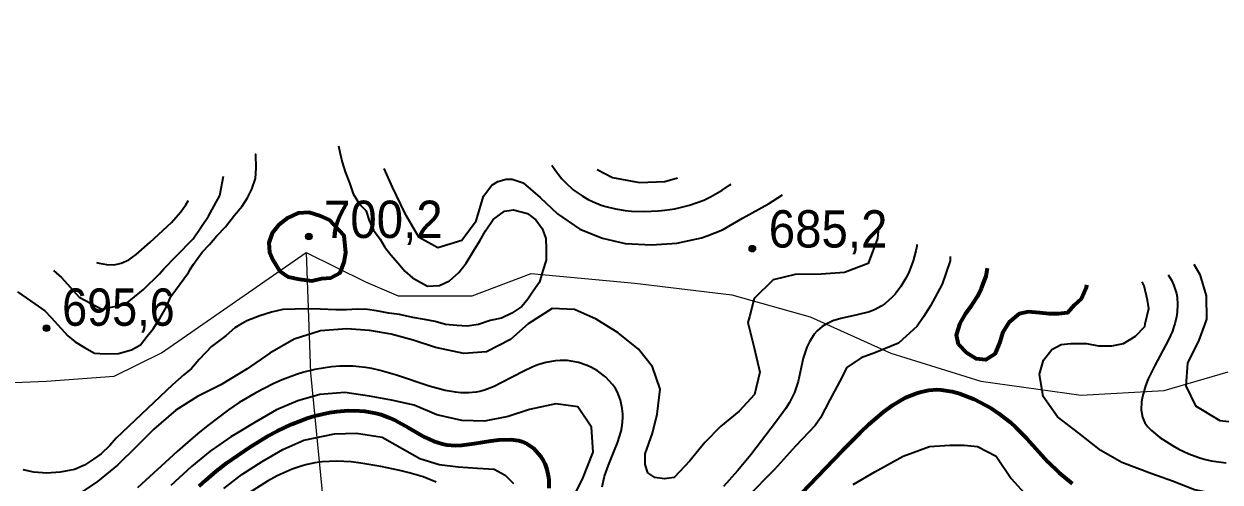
# Model space of a CAD drawing. Header units: metres. Extents: x 545098 to 555652, y 1854398 to 1862642.
# Drawn here: x 552051 to 552595, y 1859323 to 1859532 of the extents above; entities that cross this region are included whole.
import ezdxf
from ezdxf.enums import TextEntityAlignment as Align

# ---------------------------------------------------------------- set-up
doc = ezdxf.new("R2010")
doc.units = ezdxf.units.M
doc.header["$LTSCALE"] = 6.8
for name, color, linetype, lineweight in [('1', 7, 'Continuous', 25), ('2', 7, 'Continuous', 53), ('5', 7, 'Continuous', 13), ('52', 7, 'Continuous', 13), ('53', 7, 'Continuous', 13)]:
    doc.layers.add(name, color=color, linetype=linetype, lineweight=lineweight)

msp = doc.modelspace()

# ---------------------------------------------------------------- hatches: boundary and pattern name
at = {"layer": '5'}
for points in [[(552182.09, 1859435.26, 1), (552179.09, 1859435.26, 1)], [(552383.95, 1859429.74, 1), (552380.95, 1859429.74, 1)], [(552062.71, 1859393.53, 1), (552059.71, 1859393.53, 1)]]:
    msp.add_hatch(color=256, dxfattribs=at).paths.add_polyline_path(points)

# ---------------------------------------------------------------- linework, layer by layer
at = {"layer": '1'}
for points in [[(552048.03, 1859410.1), (552052.04, 1859407.29), (552055.85, 1859404.64), (552060.48, 1859401.36), (552063.41, 1859398.41), (552066.38, 1859395.11), (552070.87, 1859389.98), (552074.32, 1859387.28), (552078.49, 1859384.68), (552083.02, 1859382.12), (552088.01, 1859381.82), (552094.04, 1859382.01), (552099.89, 1859383.65), (552104.01, 1859385.99), (552107.02, 1859389.84), (552109.71, 1859393.29), (552112.95, 1859398.28), (552115.83, 1859403.22), (552117.82, 1859407.87), (552125.81, 1859418.94), (552126.75, 1859420.49), (552128.1, 1859422.71), (552132.02, 1859428.14), (552135.43, 1859431.68), (552138.81, 1859435.58), (552142.7, 1859439.73), (552146.82, 1859445), (552150.35, 1859449.11), (552152.64, 1859452.87), (552154.72, 1859456.8), (552156.31, 1859461.76), (552156.66, 1859466.39), (552156.42, 1859472.78), (552156.41, 1859472.88)], [(552194.07, 1859476.62), (552194.65, 1859473.64), (552195.75, 1859469.19), (552197.21, 1859464.78), (552199.12, 1859459.7), (552200.83, 1859454.77), (552203.62, 1859449.98), (552206.55, 1859447.04), (552206.75, 1859446.88), (552208.01, 1859442.63), (552210.03, 1859438.11), (552213.1, 1859434.09), (552215.19, 1859430.49), (552218.01, 1859426.99), (552221.23, 1859423.17), (552224.25, 1859419.5), (552227.74, 1859416.45), (552234.62, 1859412.71), (552240.09, 1859413.01), (552244.61, 1859415.04), (552248.91, 1859418.87), (552252.23, 1859423.13), (552255.74, 1859428.88), (552258.51, 1859433.26), (552261.07, 1859437.79), (552264.46, 1859442.98), (552269.69, 1859446.74), (552270.69, 1859446.91)], [(552291.27, 1859467.73), (552292.84, 1859465.38), (552295.75, 1859461.59), (552297.38, 1859459.82), (552300.98, 1859456.58), (552304.97, 1859453.78), (552307.79, 1859452.16), (552309.73, 1859451.2), (552313.73, 1859449.57), (552315.85, 1859448.88), (552320.14, 1859447.8), (552324.51, 1859447.09), (552327.46, 1859446.8), (552333.41, 1859446.61), (552339.57, 1859446.89), (552342.65, 1859447.22), (552347.21, 1859447.94), (552353.91, 1859449.57), (552360.34, 1859451.89), (552363.41, 1859453.32), (552368.69, 1859456.32), (552372.05, 1859458.59), (552372.78, 1859459.15)], [(552064.45, 1859419.73), (552068.03, 1859416.58), (552076.12, 1859407.59), (552086.44, 1859402.21), (552097.12, 1859404.38), (552105.3, 1859411.19), (552112.58, 1859418.31), (552114.7, 1859420.49), (552120.3, 1859426.24), (552127.9, 1859434.26), (552135, 1859444.58), (552140.06, 1859454), (552141.83, 1859462.76)], [(552214.7, 1859466.3), (552218.61, 1859457.67), (552224.23, 1859446.01), (552230.51, 1859435.19), (552239.27, 1859430.26), (552250.24, 1859433.55), (552256.77, 1859442.4), (552260.12, 1859453.7), (552263.94, 1859458.62), (552266.67, 1859460.26), (552270.49, 1859461.35), (552273.22, 1859461.35), (552278.13, 1859459.71), (552285.94, 1859453.08), (552293.84, 1859445.57), (552303.93, 1859438.65), (552314.31, 1859434.57), (552324.6, 1859432.08), (552336.58, 1859431.51), (552348.08, 1859432.29), (552359.27, 1859434.63), (552361.95, 1859435.65), (552368.81, 1859438.27), (552377.92, 1859443.58), (552389.89, 1859450.1), (552396.16, 1859454.19)], [(552311.84, 1859465.8), (552318.85, 1859462.17), (552331.04, 1859459.92), (552342.68, 1859460.39), (552348.4, 1859462.02)], [(552084, 1859423.48), (552085.17, 1859423.11), (552088.54, 1859422.5), (552091.82, 1859422.41), (552093.41, 1859422.61), (552095.24, 1859423.08), (552098.73, 1859424.7), (552102.05, 1859427), (552108.41, 1859432.63), (552118.07, 1859441.7), (552122.28, 1859446.41), (552124.7, 1859449.75), (552125.77, 1859451.51), (552125.85, 1859451.67)], [(552270.69, 1859446.91), (552273.82, 1859447.43), (552280.07, 1859445.82), (552283.93, 1859442.81), (552286.79, 1859438.94), (552288.45, 1859434.38), (552288.67, 1859429.63), (552288.57, 1859424.49), (552287.14, 1859419.72), (552285.59, 1859414.4), (552282.78, 1859410.38), (552280.29, 1859406.77), (552277.6, 1859403.32), (552273.01, 1859400.37), (552268.33, 1859398.15), (552263.16, 1859396.96), (552257.87, 1859395.21), (552252.65, 1859394.38), (552248.03, 1859394.73), (552242.83, 1859395.19), (552238.07, 1859396.62), (552233.19, 1859397.49), (552227.96, 1859398.31), (552221.91, 1859399.77), (552217.08, 1859400.28), (552211.43, 1859401.41), (552207.32, 1859402.01), (552202.54, 1859402.15), (552197.79, 1859401.94), (552192.85, 1859401.88), (552185.85, 1859402.12), (552179.78, 1859402.29), (552174.47, 1859402.18), (552168.8, 1859402.04), (552163.63, 1859400.85), (552158.34, 1859399.1), (552152.37, 1859396.89), (552148.39, 1859394.53), (552146.9, 1859393.65), (552142.92, 1859390.23), (552136.39, 1859385.2), (552130.71, 1859379.19), (552127.18, 1859375.08), (552123.67, 1859372.27), (552118.54, 1859367.78), (552092.93, 1859343.35), (552090.03, 1859340.06), (552086.1, 1859336.27), (552082.55, 1859333.82), (552078.48, 1859331.12), (552073.96, 1859329.09), (552067.5, 1859327.93), (552061.31, 1859327.54), (552055.39, 1859327.91), (552050.68, 1859328.98)], [(552439.93, 1859439.44), (552439.38, 1859434.4), (552435.21, 1859422.94), (552424.34, 1859418.81), (552413.8, 1859418.05), (552402.02, 1859417.89), (552392, 1859415.58), (552383.27, 1859407.1), (552381.11, 1859398.74), (552380.44, 1859396.13), (552383.26, 1859384.56), (552385.91, 1859373.51), (552383.51, 1859363.34), (552376.4, 1859355.7), (552367.92, 1859348.75), (552360.87, 1859341.44), (552353.94, 1859333.08), (552346.85, 1859325.44), (552342.49, 1859324.89), (552338.12, 1859325.44), (552334.85, 1859327.62), (552333.76, 1859331.45), (552333.76, 1859336.36), (552337.03, 1859345.64), (552339.21, 1859354.37)], [(552457.37, 1859431.61), (552457.29, 1859430.93), (552456.88, 1859428.7), (552455.72, 1859424.26), (552453.64, 1859418.84), (552452.35, 1859416.22), (552450.1, 1859412.48), (552447.47, 1859409.06), (552446.02, 1859407.5), (552442.86, 1859404.73), (552441.14, 1859403.55), (552438.41, 1859402.06), (552435.79, 1859401.03), (552430.24, 1859399.57), (552422.73, 1859397.93), (552419.15, 1859396.82), (552415.82, 1859395.26), (552414.28, 1859394.26), (552412.01, 1859392.28), (552410.66, 1859390.75), (552408.41, 1859387.33), (552407.27, 1859384.9), (552405.64, 1859379.81), (552403.33, 1859369.3), (552401.72, 1859364.26), (552399.41, 1859359.71), (552397.54, 1859356.83), (552393.41, 1859351.23), (552381.78, 1859335.88), (552375.77, 1859328.49), (552369.39, 1859321.44)], [(552472.45, 1859426.1), (552472.51, 1859424.21), (552468.78, 1859413.55), (552463.55, 1859403.68), (552460.31, 1859398.74), (552457.5, 1859394.45), (552449, 1859386.75), (552438.28, 1859382.32), (552431.96, 1859380.03), (552425.42, 1859375.67), (552422.14, 1859369.11), (552417.78, 1859360.93), (552413.41, 1859352.74), (552411.11, 1859349.24), (552402.07, 1859339.74), (552392.55, 1859329.16), (552379.95, 1859316.42)], [(552571.77, 1859417.78), (552573.17, 1859415.37), (552574.27, 1859412.98), (552575.45, 1859409.26), (552575.75, 1859407.62), (552575.99, 1859404.27), (552575.8, 1859400.88), (552575.46, 1859398.64), (552574.68, 1859395.55), (552574.36, 1859394.26), (552573.64, 1859392.17), (552571.92, 1859388.14), (552565.66, 1859376.55), (552562.67, 1859370.47), (552561.38, 1859367.23), (552559.98, 1859362.41), (552559.56, 1859359.97), (552559.41, 1859356.37), (552559.98, 1859352.99), (552560.58, 1859351.43), (552561.12, 1859350.43), (552562.48, 1859348.57), (552564.13, 1859346.86), (552567.96, 1859343.8), (552573.67, 1859340.05), (552576.6, 1859338.42), (552581.1, 1859336.3), (552585.72, 1859334.6), (552588.08, 1859333.92), (552591.35, 1859333.16), (552598.04, 1859332.16)], [(552583.46, 1859422.74), (552586.19, 1859418.03), (552589.01, 1859408.18), (552589.14, 1859397.57), (552588.41, 1859395.55)], [(552573.64, 1859323.85), (552564.21, 1859327.2), (552550.6, 1859332.28), (552541.12, 1859337.77), (552531.03, 1859345.65), (552521.41, 1859353.16), (552514.89, 1859362.45), (552513.1, 1859372.64), (552514.9, 1859378.95), (552518.72, 1859383.86), (552523.08, 1859386.05), (552527.45, 1859386.59), (552534.54, 1859386.59), (552540, 1859385.5), (552546, 1859385.5), (552551.45, 1859386.59), (552556.91, 1859389.87), (552561.11, 1859394.23), (552561.23, 1859395.55), (552562.91, 1859402.42), (552562.37, 1859406.24), (552560.73, 1859412.8), (552559.95, 1859414.66)], [(552339.21, 1859354.37), (552340.49, 1859365.77), (552336.98, 1859375.96), (552330.63, 1859383.98), (552321.46, 1859391.33), (552311.45, 1859397.61), (552301.56, 1859402.08), (552291.32, 1859402.43), (552280.37, 1859395.5), (552272.45, 1859388.3), (552261.55, 1859382.67), (552251.11, 1859382.02), (552238.33, 1859384.74), (552228.05, 1859387.99), (552218.16, 1859390.74), (552208.19, 1859392.41), (552197.9, 1859393.18), (552185.88, 1859392.24), (552174, 1859388.52), (552162.87, 1859382.1), (552152.58, 1859375.04), (552140.59, 1859367.77), (552129.88, 1859362.37), (552120.12, 1859356.23), (552110.13, 1859347.59), (552102.01, 1859339.4), (552093.59, 1859331.07), (552084.41, 1859323.71), (552074.7, 1859317.15)], [(552588.41, 1859395.55), (552585.7, 1859388.02), (552580.44, 1859377.61), (552579.78, 1859367.22), (552584.13, 1859358.1), (552595.24, 1859351.52), (552607.66, 1859350.05)], [(552314.06, 1859321.26), (552315.14, 1859326.19), (552316.94, 1859331.17), (552319.77, 1859337.92), (552321.12, 1859341.36), (552322.72, 1859346.6), (552323.23, 1859349.26), (552323.51, 1859352.72), (552323.49, 1859354.44), (552323.25, 1859357.01), (552322.43, 1859360.76), (552321.04, 1859364.31), (552320.13, 1859365.98), (552318.85, 1859367.88), (552315.72, 1859371.28), (552312, 1859374.11), (552309.27, 1859375.66), (552307.36, 1859376.53), (552303.41, 1859377.86), (552298.4, 1859378.73), (552295.04, 1859378.83), (552292.81, 1859378.7), (552288.41, 1859377.95), (552284.9, 1859376.88), (552282.61, 1859375.98), (552278.11, 1859373.86), (552273.71, 1859371.51), (552267.9, 1859368.4), (552265, 1859367.01), (552260.62, 1859365.32), (552258.41, 1859364.72), (552256.7, 1859364.38), (552253.25, 1859364.04), (552249.75, 1859364.09), (552247.39, 1859364.3), (552242.63, 1859365.12), (552235.36, 1859367.08), (552220.54, 1859372.08), (552213.04, 1859374.28), (552209.28, 1859375.12), (552206.37, 1859375.61), (552200.57, 1859376.18), (552194.79, 1859376.2), (552190.97, 1859375.94), (552183.41, 1859374.75), (552178.32, 1859373.46), (552174.98, 1859372.41), (552168.41, 1859369.94), (552164.38, 1859368.16), (552156.53, 1859364.14), (552148.97, 1859359.6), (552144.08, 1859356.32), (552134.65, 1859349.26), (552129.91, 1859345.37), (552124.33, 1859340.49), (552120.69, 1859337.3), (552102.64, 1859320.76)], [(552299.14, 1859312.8), (552305.19, 1859324.71), (552310.01, 1859337), (552309.23, 1859348.5), (552303.05, 1859357.72), (552293.01, 1859359.06), (552281.09, 1859356.52), (552271.29, 1859353.27), (552260.61, 1859351.1), (552250.25, 1859351.54), (552238.88, 1859354.11), (552228.48, 1859358.41), (552218.21, 1859360.69), (552208.21, 1859362.57), (552197.06, 1859364.2), (552185.68, 1859363.34), (552175.62, 1859360.49), (552165.93, 1859356.4), (552155.72, 1859350.42), (552148.39, 1859345.94), (552145.14, 1859343.96), (552140.05, 1859340.49), (552135.73, 1859337.54), (552127.25, 1859330.59), (552117.8, 1859321.92)], [(552141.91, 1859320.49), (552150.14, 1859326.87), (552159.39, 1859332.84), (552168.8, 1859338.29), (552178.38, 1859342.47), (552192.3, 1859345.37), (552202.34, 1859345.75), (552214.06, 1859343.86), (552231.18, 1859334.18), (552239.91, 1859331.45), (552248.64, 1859330.35), (552257.37, 1859329.81), (552265.01, 1859329.26), (552269.92, 1859326.53), (552273.74, 1859322.71)], [(552428.28, 1859322.27), (552438.19, 1859328.1), (552451.07, 1859335.27), (552463.07, 1859339.64), (552472.34, 1859340.19), (552478.89, 1859340.19), (552484.89, 1859339.64), (552493.45, 1859335.23), (552500.19, 1859325), (552507.62, 1859316.9)], [(552238.55, 1859323.35), (552232.59, 1859325.75), (552226.34, 1859327.69), (552222.06, 1859328.76), (552213.41, 1859330.56), (552204.34, 1859332.08), (552199.85, 1859332.61), (552193.2, 1859332.98), (552186.64, 1859332.68), (552183.41, 1859332.23), (552179.89, 1859331.48), (552177.57, 1859330.84), (552172.98, 1859329.25), (552166.25, 1859326.22), (552161.87, 1859323.85), (552153.41, 1859318.54)], [(552597.23, 1859317.1), (552583.69, 1859319.83), (552573.64, 1859323.85)]]:
    msp.add_lwpolyline(points, dxfattribs=at)
at = {"layer": '2'}
msp.add_lwpolyline([(552189.91, 1859442.86), (552186.03, 1859444.58), (552180.7, 1859446.13), (552175.6, 1859445.87), (552171.08, 1859443.84), (552166.89, 1859440.58), (552163.88, 1859436.72), (552162.4, 1859432.32), (552162.74, 1859428.14), (552164.31, 1859424.3), (552167.26, 1859419.71), (552171.27, 1859416.9), (552176.35, 1859415.87), (552181.95, 1859415.09), (552186.41, 1859416.19), (552190.59, 1859416.52), (552194.9, 1859418.71), (552196.7, 1859423.51), (552197.45, 1859427.83), (552196.71, 1859435.55)], close=True, dxfattribs=at)
for points in [[(552476.34, 1859386.15), (552475.44, 1859390.44), (552476.99, 1859395.78), (552479.4, 1859400.12), (552482.41, 1859403.98), (552484.86, 1859407.96), (552486.73, 1859411.78), (552487.06, 1859412.45), (552488.86, 1859417.27), (552489.49, 1859420.78)], [(552534.6, 1859413.24), (552534.35, 1859411.84), (552532.2, 1859406.99), (552528.89, 1859404.01), (552525.83, 1859400.51), (552521.85, 1859400.02), (552517.62, 1859400.05), (552513.34, 1859400.44), (552508.14, 1859400.9), (552503.84, 1859400), (552499.18, 1859396.12), (552496.41, 1859391.74), (552495.14, 1859387.17), (552492.86, 1859381.75), (552488.79, 1859379.04), (552484.31, 1859379.59), (552479.93, 1859382.36), (552476.34, 1859386.15)], [(552400.98, 1859314.47), (552423.41, 1859337.64), (552431.51, 1859345.88), (552435.69, 1859349.85), (552442.13, 1859355.35), (552446.54, 1859358.55), (552448.79, 1859359.98), (552452.21, 1859361.87), (552456.87, 1859363.84), (552459.24, 1859364.57), (552462.86, 1859365.29), (552466.54, 1859365.55), (552468.41, 1859365.48), (552473.44, 1859364.7), (552476.81, 1859363.76), (552483.41, 1859361.15), (552488.62, 1859358.49), (552491.12, 1859357.02), (552494.72, 1859354.63), (552499.8, 1859350.64), (552502.4, 1859348.27), (552507.35, 1859343.2), (552516.91, 1859332.7), (552521.92, 1859327.76), (552527.98, 1859322.84)], [(552130.75, 1859321.51), (552133.75, 1859324.34), (552138.41, 1859328.4), (552143.25, 1859332.19), (552153.41, 1859339.16), (552161.85, 1859344.3), (552166.19, 1859346.66), (552172.87, 1859349.85), (552179.82, 1859352.51), (552183.41, 1859353.6), (552190.04, 1859355.1), (552193.42, 1859355.6), (552198.52, 1859355.99), (552203.6, 1859355.92), (552206.12, 1859355.69), (552211.08, 1859354.82), (552213.51, 1859354.17), (552217.06, 1859352.91), (552220.04, 1859351.54), (552225.83, 1859348.3), (552233.43, 1859343.89), (552237.32, 1859342.07), (552241.33, 1859340.77), (552243.41, 1859340.37), (552247.44, 1859340.12), (552250.21, 1859340.26), (552255.86, 1859340.99), (552263.44, 1859342.27), (552267.16, 1859342.73), (552272.56, 1859342.85), (552275.97, 1859342.34), (552277.61, 1859341.86), (552279.97, 1859340.81), (552282.82, 1859338.81), (552283.99, 1859337.72), (552286.05, 1859335.24), (552287.33, 1859333.18), (552287.98, 1859331.87), (552288.97, 1859329.15), (552289.6, 1859326.34), (552289.81, 1859324.44), (552289.79, 1859320.64)]]:
    msp.add_lwpolyline(points, dxfattribs=at)
at = {"layer": '5'}
for centre in [(552180.59, 1859435.26), (552382.45, 1859429.74), (552061.21, 1859393.53)]:
    msp.add_circle(centre, 1.5, dxfattribs=at)
at = {"layer": '52'}
for points in [[(551415.28, 1859532.1), (551437.23, 1859521.46), (551477.86, 1859512.38), (551572.89, 1859516.13), (551615.45, 1859512.81), (551664.01, 1859519.06), (551697.14, 1859522.09), (551742.47, 1859516.4), (551766.4, 1859503.47), (551785.02, 1859484.17), (551789.67, 1859460.21), (551790.63, 1859425.47), (551805.63, 1859397.66), (551834.23, 1859372.37), (551868.81, 1859355.06), (551897.4, 1859372.37), (551921.34, 1859385.01), (551947.28, 1859387.01), (551963.9, 1859383.01), (552005.8, 1859367.04), (552061.21, 1859369.32), (552091.98, 1859371.73), (552113.61, 1859382.31), (552179.47, 1859428.02)], [(552179.47, 1859428.02), (552206.39, 1859414.55), (552221.3, 1859408.29), (552254.95, 1859408.29), (552281.87, 1859418.39), (552328.97, 1859413.96), (552373.07, 1859408.77), (552408.71, 1859398.66), (552445.42, 1859382.16), (552486.38, 1859369.38), (552532.06, 1859363.01), (552569.82, 1859365.14), (552599.08, 1859373.66)]]:
    msp.add_lwpolyline(points, dxfattribs=at)
at = {"layer": '53'}
msp.add_lwpolyline([(552179.47, 1859428.02), (552181.4, 1859373.17), (552194.39, 1859239.53)], dxfattribs=at)

# ---------------------------------------------------------------- texts
at = {"layer": '5'}
for s, width, p in [('700,2', 0.95, (552214.51, 1859434.6)), ('685,2', 0.95, (552416.94, 1859430.24)), ('695,6', 0.9, (552093.95, 1859394.61))]:
    msp.add_text(s, height=17, dxfattribs=dict(at, width=width)).set_placement(p, align=Align.CENTER)

doc.saveas('drawing.dxf')
